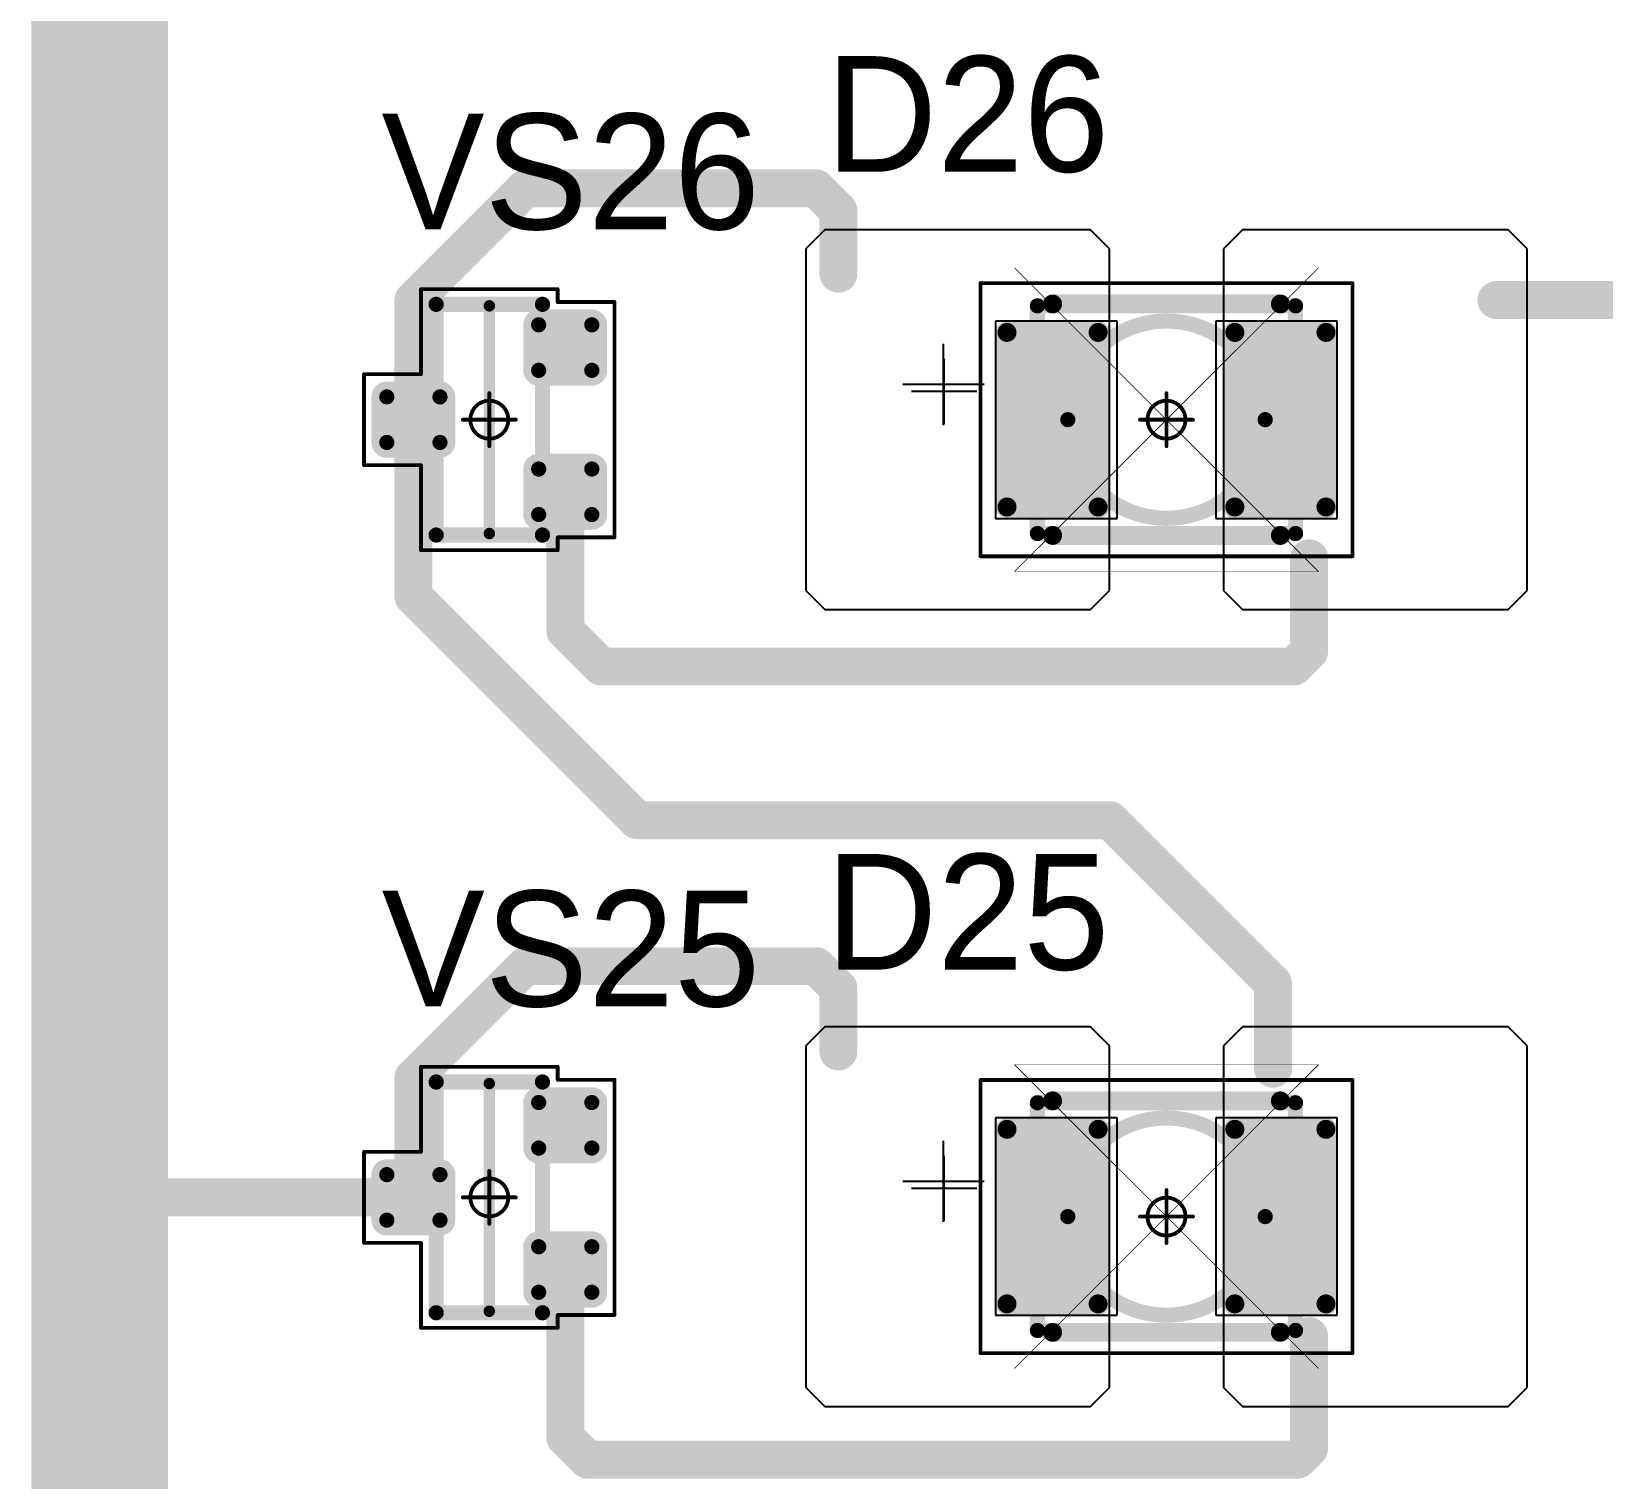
# Model space of a CAD drawing. Header units: millimetres. Extents: x 0 to 395, y 0 to 190.
# Drawn here: x 102.05 to 122.74, y 63.58 to 82.64 of the extents above; entities that cross this region are included whole.
import ezdxf

# ---------------------------------------------------------------- set-up
doc = ezdxf.new("R2010")
doc.units = ezdxf.units.MM
for name, color, linetype in [('Mechanical13', 56, 'Continuous'), ('Mechanical15', 56, 'Continuous'), ('Mechanical5', 56, 'Continuous'), ('TopLayer', 1, 'Continuous'), ('TopOverlay', 2, 'Continuous'), ('TopPaste', 8, 'Continuous'), ('TopSolder', 216, 'Continuous')]:
    doc.layers.add(name, color=color, linetype=linetype)

# ---------------------------------------------------------------- blocks, each defined once
blk = doc.blocks.new('SOT23_1158')
at = {"layer": 'Mechanical13', "const_width": 0.2}
for points in [[(0.7, 1.52), (-0.7, 1.52)], [(-0.7, 1.52), (-0.7, -1.52)], [(0.7, 1.52), (0.7, -1.52)], [(0.7, -1.52), (-0.7, -1.52)]]:
    blk.add_lwpolyline(points, dxfattribs=at)
at = {"layer": 'Mechanical13', "const_width": 0.1}
for points in [[(-0.75, 1.52, 1), (-0.65, 1.52, 1)], [(-0.75, 1.52, 1), (-0.65, 1.52, 1)], [(0.65, 1.52, 1), (0.75, 1.52, 1)], [(0.65, 1.52, 1), (0.75, 1.52, 1)], [(-0.75, -1.52, 1), (-0.65, -1.52, 1)], [(-0.75, -1.52, 1), (-0.65, -1.52, 1)], [(0.65, -1.52, 1), (0.75, -1.52, 1)], [(0.65, -1.52, 1), (0.75, -1.52, 1)]]:
    blk.add_lwpolyline(points, format="xyb", close=True, dxfattribs=at)
at = {"layer": 'Mechanical15', "const_width": 0.05}
for points in [[(-0.9, 1.72), (-0.9, 1.55)], [(0.9, 1.72), (-0.9, 1.72)], [(0.9, 1.72), (0.9, 0.6)], [(-1.65, 1.55), (-1.65, -1.55)], [(-0.9, 1.55), (-1.65, 1.55)], [(1.65, 0.6), (0.9, 0.6)], [(1.65, 0.6), (1.65, -0.6)], [(0, 0.35), (0, -0.35)], [(0.35, 0), (-0.35, 0)], [(1.65, -0.6), (0.9, -0.6)], [(0.9, -0.6), (0.9, -1.72)], [(-0.9, -1.55), (-1.65, -1.55)], [(-0.9, -1.55), (-0.9, -1.72)], [(0.9, -1.72), (-0.9, -1.72)]]:
    blk.add_lwpolyline(points, dxfattribs=at)
at = {"layer": 'Mechanical15'}
for points, const_width in [([(-0.913, 1.72, 1), (-0.888, 1.72, 1)], 0.025), ([(-0.913, 1.72, 1), (-0.888, 1.72, 1)], 0.025), ([(0.888, 1.72, 1), (0.913, 1.72, 1)], 0.025), ([(0.888, 1.72, 1), (0.913, 1.72, 1)], 0.025), ([(-1.662, 1.55, 1), (-1.637, 1.55, 1)], 0.025), ([(-1.662, 1.55, 1), (-1.637, 1.55, 1)], 0.025), ([(-0.913, 1.55, 1), (-0.888, 1.55, 1)], 0.025), ([(-0.913, 1.55, 1), (-0.888, 1.55, 1)], 0.025), ([(0.888, 0.6, 1), (0.913, 0.6, 1)], 0.025), ([(0.888, 0.6, 1), (0.913, 0.6, 1)], 0.025), ([(1.637, 0.6, 1), (1.662, 0.6, 1)], 0.025), ([(1.637, 0.6, 1), (1.662, 0.6, 1)], 0.025), ([(0.25, 0, 1), (-0.25, 0, 1)], 0.05), ([(-0.012, 0.35, 1), (0.012, 0.35, 1)], 0.025), ([(-0.362, 0, 1), (-0.337, 0, 1)], 0.025), ([(-0.262, 0, 1), (-0.238, 0, 1)], 0.025), ([(0.238, 0, 1), (0.262, 0, 1)], 0.025), ([(0.337, 0, 1), (0.362, 0, 1)], 0.025), ([(-0.012, -0.35, 1), (0.012, -0.35, 1)], 0.025), ([(0.888, -0.6, 1), (0.913, -0.6, 1)], 0.025), ([(0.888, -0.6, 1), (0.913, -0.6, 1)], 0.025), ([(1.637, -0.6, 1), (1.662, -0.6, 1)], 0.025), ([(1.637, -0.6, 1), (1.662, -0.6, 1)], 0.025), ([(-1.662, -1.55, 1), (-1.637, -1.55, 1)], 0.025), ([(-1.662, -1.55, 1), (-1.637, -1.55, 1)], 0.025), ([(-0.913, -1.55, 1), (-0.888, -1.55, 1)], 0.025), ([(-0.913, -1.55, 1), (-0.888, -1.55, 1)], 0.025), ([(-0.913, -1.72, 1), (-0.888, -1.72, 1)], 0.025), ([(-0.913, -1.72, 1), (-0.888, -1.72, 1)], 0.025), ([(0.888, -1.72, 1), (0.913, -1.72, 1)], 0.025), ([(0.888, -1.72, 1), (0.913, -1.72, 1)], 0.025)]:
    blk.add_lwpolyline(points, format="xyb", close=True, dxfattribs=dict(at, const_width=const_width))
at = {"layer": 'TopLayer', "const_width": 0.1}
for points in [[(-1.4, 1.25, 1), (-1.3, 1.25, 1)], [(-0.7, 1.25, 1), (-0.6, 1.25, 1)], [(-1.4, 0.65, 1), (-1.3, 0.65, 1)], [(-0.7, 0.65, 1), (-0.6, 0.65, 1)], [(0.6, 0.3, 1), (0.7, 0.3, 1)], [(1.3, 0.3, 1), (1.4, 0.3, 1)], [(0.6, -0.3, 1), (0.7, -0.3, 1)], [(1.3, -0.3, 1), (1.4, -0.3, 1)], [(-1.4, -0.65, 1), (-1.3, -0.65, 1)], [(-0.7, -0.65, 1), (-0.6, -0.65, 1)], [(-1.4, -1.25, 1), (-1.3, -1.25, 1)], [(-0.7, -1.25, 1), (-0.6, -1.25, 1)]]:
    blk.add_lwpolyline(points, format="xyb", close=True, dxfattribs=at)
at = {"layer": 'TopLayer'}
for points in [[(-1.45, 1.25), (-1.45, 0.65), (-0.55, 1.25), (-0.55, 0.65)], [(-1.35, 1.35), (-1.35, 0.55), (-0.65, 1.35), (-0.65, 0.55)], [(0.55, 0.3), (0.55, -0.3), (1.45, 0.3), (1.45, -0.3)], [(0.65, 0.4), (0.65, -0.4), (1.35, 0.4), (1.35, -0.4)], [(-1.35, -0.55), (-1.35, -1.35), (-0.65, -0.55), (-0.65, -1.35)], [(-1.45, -0.65), (-1.45, -1.25), (-0.55, -0.65), (-0.55, -1.25)]]:
    blk.add_solid(points, dxfattribs=at)
at = {"layer": 'TopOverlay', "const_width": 0.15}
blk.add_lwpolyline([(0, 1.5), (0, -1.5)], dxfattribs=at)
at = {"layer": 'TopOverlay', "const_width": 0.075}
for points in [[(-0.038, 1.5, 1), (0.038, 1.5, 1)], [(-0.038, -1.5, 1), (0.038, -1.5, 1)]]:
    blk.add_lwpolyline(points, format="xyb", close=True, dxfattribs=at)
at = {"layer": 'TopPaste', "const_width": 0.075}
for points in [[(-1.387, 1.25, 1), (-1.313, 1.25, 1)], [(-0.687, 1.25, 1), (-0.613, 1.25, 1)], [(-1.387, 0.65, 1), (-1.313, 0.65, 1)], [(-0.687, 0.65, 1), (-0.613, 0.65, 1)], [(0.613, 0.3, 1), (0.687, 0.3, 1)], [(1.313, 0.3, 1), (1.387, 0.3, 1)], [(0.613, -0.3, 1), (0.687, -0.3, 1)], [(1.313, -0.3, 1), (1.387, -0.3, 1)], [(-1.387, -0.65, 1), (-1.313, -0.65, 1)], [(-0.687, -0.65, 1), (-0.613, -0.65, 1)], [(-1.387, -1.25, 1), (-1.313, -1.25, 1)], [(-0.687, -1.25, 1), (-0.613, -1.25, 1)]]:
    blk.add_lwpolyline(points, format="xyb", close=True, dxfattribs=at)
at = {"layer": 'TopPaste'}
for points in [[(-1.425, 1.25), (-1.425, 0.65), (-0.575, 1.25), (-0.575, 0.65)], [(-1.35, 1.325), (-1.35, 0.575), (-0.65, 1.325), (-0.65, 0.575)], [(0.575, 0.3), (0.575, -0.3), (1.425, 0.3), (1.425, -0.3)], [(0.65, 0.375), (0.65, -0.375), (1.35, 0.375), (1.35, -0.375)], [(-1.35, -0.575), (-1.35, -1.325), (-0.65, -0.575), (-0.65, -1.325)], [(-1.425, -0.65), (-1.425, -1.25), (-0.575, -0.65), (-0.575, -1.25)]]:
    blk.add_solid(points, dxfattribs=at)
at = {"layer": 'TopSolder', "const_width": 0.202}
for points in [[(-1.451, 1.25, 1), (-1.249, 1.25, 1)], [(-0.751, 1.25, 1), (-0.549, 1.25, 1)], [(-1.451, 0.65, 1), (-1.249, 0.65, 1)], [(-0.751, 0.65, 1), (-0.549, 0.65, 1)], [(0.549, 0.3, 1), (0.751, 0.3, 1)], [(1.249, 0.3, 1), (1.451, 0.3, 1)], [(0.549, -0.3, 1), (0.751, -0.3, 1)], [(1.249, -0.3, 1), (1.451, -0.3, 1)], [(-1.451, -0.65, 1), (-1.249, -0.65, 1)], [(-0.751, -0.65, 1), (-0.549, -0.65, 1)], [(-1.451, -1.25, 1), (-1.249, -1.25, 1)], [(-0.751, -1.25, 1), (-0.549, -1.25, 1)]]:
    blk.add_lwpolyline(points, format="xyb", close=True, dxfattribs=at)
at = {"layer": 'TopSolder'}
for points in [[(-1.35, 1.452), (-1.35, 0.448), (-0.65, 1.452), (-0.65, 0.448)], [(-1.552, 1.25), (-1.552, 0.65), (-0.448, 1.25), (-0.448, 0.65)], [(0.65, 0.502), (0.65, -0.502), (1.35, 0.502), (1.35, -0.502)], [(0.448, 0.3), (0.448, -0.3), (1.552, 0.3), (1.552, -0.3)], [(-1.35, -0.448), (-1.35, -1.452), (-0.65, -0.448), (-0.65, -1.452)], [(-1.552, -0.65), (-1.552, -1.25), (-0.448, -0.65), (-0.448, -1.25)]]:
    blk.add_solid(points, dxfattribs=at)
blk = doc.blocks.new('SOT23_1159')
at = {"layer": 'Mechanical13', "const_width": 0.2}
for points in [[(0.7, 1.52), (-0.7, 1.52)], [(-0.7, 1.52), (-0.7, -1.52)], [(0.7, 1.52), (0.7, -1.52)], [(0.7, -1.52), (-0.7, -1.52)]]:
    blk.add_lwpolyline(points, dxfattribs=at)
at = {"layer": 'Mechanical13', "const_width": 0.1}
for points in [[(-0.75, 1.52, 1), (-0.65, 1.52, 1)], [(-0.75, 1.52, 1), (-0.65, 1.52, 1)], [(0.65, 1.52, 1), (0.75, 1.52, 1)], [(0.65, 1.52, 1), (0.75, 1.52, 1)], [(-0.75, -1.52, 1), (-0.65, -1.52, 1)], [(-0.75, -1.52, 1), (-0.65, -1.52, 1)], [(0.65, -1.52, 1), (0.75, -1.52, 1)], [(0.65, -1.52, 1), (0.75, -1.52, 1)]]:
    blk.add_lwpolyline(points, format="xyb", close=True, dxfattribs=at)
at = {"layer": 'Mechanical15', "const_width": 0.05}
for points in [[(-0.9, 1.72), (-0.9, 1.55)], [(0.9, 1.72), (-0.9, 1.72)], [(0.9, 1.72), (0.9, 0.6)], [(-1.65, 1.55), (-1.65, -1.55)], [(-0.9, 1.55), (-1.65, 1.55)], [(1.65, 0.6), (0.9, 0.6)], [(1.65, 0.6), (1.65, -0.6)], [(0, 0.35), (0, -0.35)], [(0.35, 0), (-0.35, 0)], [(1.65, -0.6), (0.9, -0.6)], [(0.9, -0.6), (0.9, -1.72)], [(-0.9, -1.55), (-1.65, -1.55)], [(-0.9, -1.55), (-0.9, -1.72)], [(0.9, -1.72), (-0.9, -1.72)]]:
    blk.add_lwpolyline(points, dxfattribs=at)
at = {"layer": 'Mechanical15'}
for points, const_width in [([(-0.913, 1.72, 1), (-0.888, 1.72, 1)], 0.025), ([(-0.913, 1.72, 1), (-0.888, 1.72, 1)], 0.025), ([(0.888, 1.72, 1), (0.913, 1.72, 1)], 0.025), ([(0.888, 1.72, 1), (0.913, 1.72, 1)], 0.025), ([(-1.662, 1.55, 1), (-1.637, 1.55, 1)], 0.025), ([(-1.662, 1.55, 1), (-1.637, 1.55, 1)], 0.025), ([(-0.913, 1.55, 1), (-0.888, 1.55, 1)], 0.025), ([(-0.913, 1.55, 1), (-0.888, 1.55, 1)], 0.025), ([(0.888, 0.6, 1), (0.913, 0.6, 1)], 0.025), ([(0.888, 0.6, 1), (0.913, 0.6, 1)], 0.025), ([(1.637, 0.6, 1), (1.662, 0.6, 1)], 0.025), ([(1.637, 0.6, 1), (1.662, 0.6, 1)], 0.025), ([(0.25, 0, 1), (-0.25, 0, 1)], 0.05), ([(-0.012, 0.35, 1), (0.012, 0.35, 1)], 0.025), ([(-0.362, 0, 1), (-0.337, 0, 1)], 0.025), ([(-0.262, 0, 1), (-0.238, 0, 1)], 0.025), ([(0.238, 0, 1), (0.262, 0, 1)], 0.025), ([(0.337, 0, 1), (0.362, 0, 1)], 0.025), ([(-0.012, -0.35, 1), (0.012, -0.35, 1)], 0.025), ([(0.888, -0.6, 1), (0.913, -0.6, 1)], 0.025), ([(0.888, -0.6, 1), (0.913, -0.6, 1)], 0.025), ([(1.637, -0.6, 1), (1.662, -0.6, 1)], 0.025), ([(1.637, -0.6, 1), (1.662, -0.6, 1)], 0.025), ([(-1.662, -1.55, 1), (-1.637, -1.55, 1)], 0.025), ([(-1.662, -1.55, 1), (-1.637, -1.55, 1)], 0.025), ([(-0.913, -1.55, 1), (-0.888, -1.55, 1)], 0.025), ([(-0.913, -1.55, 1), (-0.888, -1.55, 1)], 0.025), ([(-0.913, -1.72, 1), (-0.888, -1.72, 1)], 0.025), ([(-0.913, -1.72, 1), (-0.888, -1.72, 1)], 0.025), ([(0.888, -1.72, 1), (0.913, -1.72, 1)], 0.025), ([(0.888, -1.72, 1), (0.913, -1.72, 1)], 0.025)]:
    blk.add_lwpolyline(points, format="xyb", close=True, dxfattribs=dict(at, const_width=const_width))
at = {"layer": 'TopLayer', "const_width": 0.1}
for points in [[(-1.4, 1.25, 1), (-1.3, 1.25, 1)], [(-0.7, 1.25, 1), (-0.6, 1.25, 1)], [(-1.4, 0.65, 1), (-1.3, 0.65, 1)], [(-0.7, 0.65, 1), (-0.6, 0.65, 1)], [(0.6, 0.3, 1), (0.7, 0.3, 1)], [(1.3, 0.3, 1), (1.4, 0.3, 1)], [(0.6, -0.3, 1), (0.7, -0.3, 1)], [(1.3, -0.3, 1), (1.4, -0.3, 1)], [(-1.4, -0.65, 1), (-1.3, -0.65, 1)], [(-0.7, -0.65, 1), (-0.6, -0.65, 1)], [(-1.4, -1.25, 1), (-1.3, -1.25, 1)], [(-0.7, -1.25, 1), (-0.6, -1.25, 1)]]:
    blk.add_lwpolyline(points, format="xyb", close=True, dxfattribs=at)
at = {"layer": 'TopLayer'}
for points in [[(-1.45, 1.25), (-1.45, 0.65), (-0.55, 1.25), (-0.55, 0.65)], [(-1.35, 1.35), (-1.35, 0.55), (-0.65, 1.35), (-0.65, 0.55)], [(0.55, 0.3), (0.55, -0.3), (1.45, 0.3), (1.45, -0.3)], [(0.65, 0.4), (0.65, -0.4), (1.35, 0.4), (1.35, -0.4)], [(-1.35, -0.55), (-1.35, -1.35), (-0.65, -0.55), (-0.65, -1.35)], [(-1.45, -0.65), (-1.45, -1.25), (-0.55, -0.65), (-0.55, -1.25)]]:
    blk.add_solid(points, dxfattribs=at)
at = {"layer": 'TopOverlay', "const_width": 0.15}
blk.add_lwpolyline([(0, 1.5), (0, -1.5)], dxfattribs=at)
at = {"layer": 'TopOverlay', "const_width": 0.075}
for points in [[(-0.038, 1.5, 1), (0.038, 1.5, 1)], [(-0.038, -1.5, 1), (0.038, -1.5, 1)]]:
    blk.add_lwpolyline(points, format="xyb", close=True, dxfattribs=at)
at = {"layer": 'TopPaste', "const_width": 0.075}
for points in [[(-1.387, 1.25, 1), (-1.313, 1.25, 1)], [(-0.687, 1.25, 1), (-0.613, 1.25, 1)], [(-1.387, 0.65, 1), (-1.313, 0.65, 1)], [(-0.687, 0.65, 1), (-0.613, 0.65, 1)], [(0.613, 0.3, 1), (0.687, 0.3, 1)], [(1.313, 0.3, 1), (1.387, 0.3, 1)], [(0.613, -0.3, 1), (0.687, -0.3, 1)], [(1.313, -0.3, 1), (1.387, -0.3, 1)], [(-1.387, -0.65, 1), (-1.313, -0.65, 1)], [(-0.687, -0.65, 1), (-0.613, -0.65, 1)], [(-1.387, -1.25, 1), (-1.313, -1.25, 1)], [(-0.687, -1.25, 1), (-0.613, -1.25, 1)]]:
    blk.add_lwpolyline(points, format="xyb", close=True, dxfattribs=at)
at = {"layer": 'TopPaste'}
for points in [[(-1.425, 1.25), (-1.425, 0.65), (-0.575, 1.25), (-0.575, 0.65)], [(-1.35, 1.325), (-1.35, 0.575), (-0.65, 1.325), (-0.65, 0.575)], [(0.575, 0.3), (0.575, -0.3), (1.425, 0.3), (1.425, -0.3)], [(0.65, 0.375), (0.65, -0.375), (1.35, 0.375), (1.35, -0.375)], [(-1.35, -0.575), (-1.35, -1.325), (-0.65, -0.575), (-0.65, -1.325)], [(-1.425, -0.65), (-1.425, -1.25), (-0.575, -0.65), (-0.575, -1.25)]]:
    blk.add_solid(points, dxfattribs=at)
at = {"layer": 'TopSolder', "const_width": 0.202}
for points in [[(-1.451, 1.25, 1), (-1.249, 1.25, 1)], [(-0.751, 1.25, 1), (-0.549, 1.25, 1)], [(-1.451, 0.65, 1), (-1.249, 0.65, 1)], [(-0.751, 0.65, 1), (-0.549, 0.65, 1)], [(0.549, 0.3, 1), (0.751, 0.3, 1)], [(1.249, 0.3, 1), (1.451, 0.3, 1)], [(0.549, -0.3, 1), (0.751, -0.3, 1)], [(1.249, -0.3, 1), (1.451, -0.3, 1)], [(-1.451, -0.65, 1), (-1.249, -0.65, 1)], [(-0.751, -0.65, 1), (-0.549, -0.65, 1)], [(-1.451, -1.25, 1), (-1.249, -1.25, 1)], [(-0.751, -1.25, 1), (-0.549, -1.25, 1)]]:
    blk.add_lwpolyline(points, format="xyb", close=True, dxfattribs=at)
at = {"layer": 'TopSolder'}
for points in [[(-1.35, 1.452), (-1.35, 0.448), (-0.65, 1.452), (-0.65, 0.448)], [(-1.552, 1.25), (-1.552, 0.65), (-0.448, 1.25), (-0.448, 0.65)], [(0.65, 0.502), (0.65, -0.502), (1.35, 0.502), (1.35, -0.502)], [(0.448, 0.3), (0.448, -0.3), (1.552, 0.3), (1.552, -0.3)], [(-1.35, -0.448), (-1.35, -1.452), (-0.65, -0.448), (-0.65, -1.452)], [(-1.552, -0.65), (-1.552, -1.25), (-0.448, -0.65), (-0.448, -1.25)]]:
    blk.add_solid(points, dxfattribs=at)
blk = doc.blocks.new('T66G_4_1306')
at = {"layer": 'Mechanical13'}
for p, q in [((2.936, 0.071), (2.936, -1)), ((2.4, -0.464), (3.471, -0.464))]:
    blk.add_line(p, q, dxfattribs=at)
at = {"layer": 'Mechanical13', "const_width": 0.2}
for points in [[(1.7, 1.5), (-1.7, 1.5)], [(-1.7, 1.5), (-1.7, -1.5)], [(1.7, 1.5), (1.7, -1.5)], [(1.7, -1.5), (-1.7, -1.5)]]:
    blk.add_lwpolyline(points, dxfattribs=at)
at = {"layer": 'Mechanical13'}
for points, const_width in [([(-1.75, 1.5, 1), (-1.65, 1.5, 1)], 0.1), ([(-1.75, 1.5, 1), (-1.65, 1.5, 1)], 0.1), ([(1.65, 1.5, 1), (1.75, 1.5, 1)], 0.1), ([(1.65, 1.5, 1), (1.75, 1.5, 1)], 0.1), ([(1.3, 0, 1), (-1.3, 0, 1)], 0.2), ([(-1.35, 0, 1), (-1.25, 0, 1)], 0.1), ([(1.25, 0, 1), (1.35, 0, 1)], 0.1), ([(-1.75, -1.5, 1), (-1.65, -1.5, 1)], 0.1), ([(-1.75, -1.5, 1), (-1.65, -1.5, 1)], 0.1), ([(1.65, -1.5, 1), (1.75, -1.5, 1)], 0.1), ([(1.65, -1.5, 1), (1.75, -1.5, 1)], 0.1)]:
    blk.add_lwpolyline(points, format="xyb", close=True, dxfattribs=dict(at, const_width=const_width))
at = {"layer": 'Mechanical15', "const_width": 0.05}
for points in [[(-2.45, 1.8), (-2.45, -1.8)], [(2.45, 1.8), (-2.45, 1.8)], [(2.45, 1.8), (2.45, -1.8)], [(0, 0.35), (0, -0.35)], [(0.35, 0), (-0.35, 0)], [(2.45, -1.8), (-2.45, -1.8)]]:
    blk.add_lwpolyline(points, dxfattribs=at)
at = {"layer": 'Mechanical15'}
for points, const_width in [([(-2.462, 1.8, 1), (-2.438, 1.8, 1)], 0.025), ([(-2.462, 1.8, 1), (-2.438, 1.8, 1)], 0.025), ([(2.438, 1.8, 1), (2.462, 1.8, 1)], 0.025), ([(2.438, 1.8, 1), (2.462, 1.8, 1)], 0.025), ([(0.25, 0, 1), (-0.25, 0, 1)], 0.05), ([(-0.012, 0.35, 1), (0.012, 0.35, 1)], 0.025), ([(-0.362, 0, 1), (-0.337, 0, 1)], 0.025), ([(-0.262, 0, 1), (-0.238, 0, 1)], 0.025), ([(0.238, 0, 1), (0.262, 0, 1)], 0.025), ([(0.337, 0, 1), (0.362, 0, 1)], 0.025), ([(-0.012, -0.35, 1), (0.012, -0.35, 1)], 0.025), ([(-2.462, -1.8, 1), (-2.438, -1.8, 1)], 0.025), ([(-2.462, -1.8, 1), (-2.438, -1.8, 1)], 0.025), ([(2.438, -1.8, 1), (2.462, -1.8, 1)], 0.025), ([(2.438, -1.8, 1), (2.462, -1.8, 1)], 0.025)]:
    blk.add_lwpolyline(points, format="xyb", close=True, dxfattribs=dict(at, const_width=const_width))
at = {"layer": 'TopLayer'}
for p, q in [((-4.5, 2.5), (-4.75, 2.25)), ((-1, 2.5), (-4.5, 2.5)), ((-0.75, 2.25), (-1, 2.5)), ((1, 2.5), (0.75, 2.25)), ((4.5, 2.5), (1, 2.5)), ((4.75, 2.25), (4.5, 2.5)), ((-4.75, 2.25), (-4.75, -2.25)), ((-0.75, -2.25), (-0.75, 2.25)), ((0.75, 2.25), (0.75, -2.25)), ((4.75, -2.25), (4.75, 2.25)), ((-4.75, -2.25), (-4.5, -2.5)), ((-1, -2.5), (-0.75, -2.25)), ((0.75, -2.25), (1, -2.5)), ((4.5, -2.5), (4.75, -2.25)), ((-4.5, -2.5), (-1, -2.5)), ((1, -2.5), (4.5, -2.5))]:
    blk.add_line(p, q, dxfattribs=at)
at = {"layer": 'TopLayer', "const_width": 0.15}
for points in [[(-2.175, 1.15, 1), (-2.025, 1.15, 1)], [(-0.975, 1.15, 1), (-0.825, 1.15, 1)], [(0.825, 1.15, 1), (0.975, 1.15, 1)], [(2.025, 1.15, 1), (2.175, 1.15, 1)], [(-2.175, -1.15, 1), (-2.025, -1.15, 1)], [(-0.975, -1.15, 1), (-0.825, -1.15, 1)], [(0.825, -1.15, 1), (0.975, -1.15, 1)], [(2.025, -1.15, 1), (2.175, -1.15, 1)]]:
    blk.add_lwpolyline(points, format="xyb", close=True, dxfattribs=at)
at = {"layer": 'TopLayer'}
for points in [[(-0.9, 1.3), (-2.1, 1.3), (-0.9, -1.3), (-2.1, -1.3)], [(2.1, 1.3), (0.9, 1.3), (2.1, -1.3), (0.9, -1.3)], [(-0.75, 1.15), (-2.25, 1.15), (-0.75, -1.15), (-2.25, -1.15)], [(2.25, 1.15), (0.75, 1.15), (2.25, -1.15), (0.75, -1.15)]]:
    blk.add_solid(points, dxfattribs=at)
at = {"layer": 'TopOverlay'}
for p, q in [((2.928, 0.057), (2.928, -0.8)), ((2.5, -0.372), (3.357, -0.372))]:
    blk.add_line(p, q, dxfattribs=at)
at = {"layer": 'TopOverlay', "const_width": 0.25}
for points in [[(1.5, 1.525), (-1.5, 1.525)], [(1.5, -1.525), (-1.5, -1.525)]]:
    blk.add_lwpolyline(points, dxfattribs=at)
at = {"layer": 'TopOverlay', "const_width": 0.125}
for points in [[(-1.562, 1.525, 1), (-1.438, 1.525, 1)], [(1.438, 1.525, 1), (1.562, 1.525, 1)], [(-1.562, -1.525, 1), (-1.438, -1.525, 1)], [(1.438, -1.525, 1), (1.562, -1.525, 1)]]:
    blk.add_lwpolyline(points, format="xyb", close=True, dxfattribs=at)
at = {"layer": 'TopPaste', "const_width": 0.125}
for points in [[(-2.163, 1.15, 1), (-2.038, 1.15, 1)], [(-0.963, 1.15, 1), (-0.838, 1.15, 1)], [(0.838, 1.15, 1), (0.963, 1.15, 1)], [(2.038, 1.15, 1), (2.163, 1.15, 1)], [(-2.163, -1.15, 1), (-2.038, -1.15, 1)], [(-0.963, -1.15, 1), (-0.838, -1.15, 1)], [(0.838, -1.15, 1), (0.963, -1.15, 1)], [(2.038, -1.15, 1), (2.163, -1.15, 1)]]:
    blk.add_lwpolyline(points, format="xyb", close=True, dxfattribs=at)
at = {"layer": 'TopPaste'}
for points in [[(-0.9, 1.275), (-2.1, 1.275), (-0.9, -1.275), (-2.1, -1.275)], [(2.1, 1.275), (0.9, 1.275), (2.1, -1.275), (0.9, -1.275)], [(-0.775, 1.15), (-2.225, 1.15), (-0.775, -1.15), (-2.225, -1.15)], [(2.225, 1.15), (0.775, 1.15), (2.225, -1.15), (0.775, -1.15)]]:
    blk.add_solid(points, dxfattribs=at)
at = {"layer": 'TopSolder'}
for p, q in [((-2.25, 1.3), (-2.25, -1.3)), ((-0.65, 1.3), (-2.25, 1.3)), ((-0.65, -1.3), (-0.65, 1.3)), ((0.65, 1.3), (0.65, -1.3)), ((2.25, 1.3), (0.65, 1.3)), ((2.25, -1.3), (2.25, 1.3)), ((-2.25, -1.3), (-0.65, -1.3)), ((0.65, -1.3), (2.25, -1.3))]:
    blk.add_line(p, q, dxfattribs=at)
blk = doc.blocks.new('T66G_4_1307')
at = {"layer": 'Mechanical13'}
for p, q in [((2.936, 0.071), (2.936, -1)), ((2.4, -0.464), (3.471, -0.464))]:
    blk.add_line(p, q, dxfattribs=at)
at = {"layer": 'Mechanical13', "const_width": 0.2}
for points in [[(1.7, 1.5), (-1.7, 1.5)], [(-1.7, 1.5), (-1.7, -1.5)], [(1.7, 1.5), (1.7, -1.5)], [(1.7, -1.5), (-1.7, -1.5)]]:
    blk.add_lwpolyline(points, dxfattribs=at)
at = {"layer": 'Mechanical13'}
for points, const_width in [([(-1.75, 1.5, 1), (-1.65, 1.5, 1)], 0.1), ([(-1.75, 1.5, 1), (-1.65, 1.5, 1)], 0.1), ([(1.65, 1.5, 1), (1.75, 1.5, 1)], 0.1), ([(1.65, 1.5, 1), (1.75, 1.5, 1)], 0.1), ([(1.3, 0, 1), (-1.3, 0, 1)], 0.2), ([(-1.35, 0, 1), (-1.25, 0, 1)], 0.1), ([(1.25, 0, 1), (1.35, 0, 1)], 0.1), ([(-1.75, -1.5, 1), (-1.65, -1.5, 1)], 0.1), ([(-1.75, -1.5, 1), (-1.65, -1.5, 1)], 0.1), ([(1.65, -1.5, 1), (1.75, -1.5, 1)], 0.1), ([(1.65, -1.5, 1), (1.75, -1.5, 1)], 0.1)]:
    blk.add_lwpolyline(points, format="xyb", close=True, dxfattribs=dict(at, const_width=const_width))
at = {"layer": 'Mechanical15', "const_width": 0.05}
for points in [[(-2.45, 1.8), (-2.45, -1.8)], [(2.45, 1.8), (-2.45, 1.8)], [(2.45, 1.8), (2.45, -1.8)], [(0, 0.35), (0, -0.35)], [(0.35, 0), (-0.35, 0)], [(2.45, -1.8), (-2.45, -1.8)]]:
    blk.add_lwpolyline(points, dxfattribs=at)
at = {"layer": 'Mechanical15'}
for points, const_width in [([(-2.462, 1.8, 1), (-2.438, 1.8, 1)], 0.025), ([(-2.462, 1.8, 1), (-2.438, 1.8, 1)], 0.025), ([(2.438, 1.8, 1), (2.462, 1.8, 1)], 0.025), ([(2.438, 1.8, 1), (2.462, 1.8, 1)], 0.025), ([(0.25, 0, 1), (-0.25, 0, 1)], 0.05), ([(-0.012, 0.35, 1), (0.012, 0.35, 1)], 0.025), ([(-0.362, 0, 1), (-0.337, 0, 1)], 0.025), ([(-0.262, 0, 1), (-0.238, 0, 1)], 0.025), ([(0.238, 0, 1), (0.262, 0, 1)], 0.025), ([(0.337, 0, 1), (0.362, 0, 1)], 0.025), ([(-0.012, -0.35, 1), (0.012, -0.35, 1)], 0.025), ([(-2.462, -1.8, 1), (-2.438, -1.8, 1)], 0.025), ([(-2.462, -1.8, 1), (-2.438, -1.8, 1)], 0.025), ([(2.438, -1.8, 1), (2.462, -1.8, 1)], 0.025), ([(2.438, -1.8, 1), (2.462, -1.8, 1)], 0.025)]:
    blk.add_lwpolyline(points, format="xyb", close=True, dxfattribs=dict(at, const_width=const_width))
at = {"layer": 'TopLayer'}
for p, q in [((-4.5, 2.5), (-4.75, 2.25)), ((-1, 2.5), (-4.5, 2.5)), ((-0.75, 2.25), (-1, 2.5)), ((1, 2.5), (0.75, 2.25)), ((4.5, 2.5), (1, 2.5)), ((4.75, 2.25), (4.5, 2.5)), ((-4.75, 2.25), (-4.75, -2.25)), ((-0.75, -2.25), (-0.75, 2.25)), ((0.75, 2.25), (0.75, -2.25)), ((4.75, -2.25), (4.75, 2.25)), ((-4.75, -2.25), (-4.5, -2.5)), ((-1, -2.5), (-0.75, -2.25)), ((0.75, -2.25), (1, -2.5)), ((4.5, -2.5), (4.75, -2.25)), ((-4.5, -2.5), (-1, -2.5)), ((1, -2.5), (4.5, -2.5))]:
    blk.add_line(p, q, dxfattribs=at)
at = {"layer": 'TopLayer', "const_width": 0.15}
for points in [[(-2.175, 1.15, 1), (-2.025, 1.15, 1)], [(-0.975, 1.15, 1), (-0.825, 1.15, 1)], [(0.825, 1.15, 1), (0.975, 1.15, 1)], [(2.025, 1.15, 1), (2.175, 1.15, 1)], [(-2.175, -1.15, 1), (-2.025, -1.15, 1)], [(-0.975, -1.15, 1), (-0.825, -1.15, 1)], [(0.825, -1.15, 1), (0.975, -1.15, 1)], [(2.025, -1.15, 1), (2.175, -1.15, 1)]]:
    blk.add_lwpolyline(points, format="xyb", close=True, dxfattribs=at)
at = {"layer": 'TopLayer'}
for points in [[(-0.9, 1.3), (-2.1, 1.3), (-0.9, -1.3), (-2.1, -1.3)], [(2.1, 1.3), (0.9, 1.3), (2.1, -1.3), (0.9, -1.3)], [(-0.75, 1.15), (-2.25, 1.15), (-0.75, -1.15), (-2.25, -1.15)], [(2.25, 1.15), (0.75, 1.15), (2.25, -1.15), (0.75, -1.15)]]:
    blk.add_solid(points, dxfattribs=at)
at = {"layer": 'TopOverlay'}
for p, q in [((2.928, 0.057), (2.928, -0.8)), ((2.5, -0.372), (3.357, -0.372))]:
    blk.add_line(p, q, dxfattribs=at)
at = {"layer": 'TopOverlay', "const_width": 0.25}
for points in [[(1.5, 1.525), (-1.5, 1.525)], [(1.5, -1.525), (-1.5, -1.525)]]:
    blk.add_lwpolyline(points, dxfattribs=at)
at = {"layer": 'TopOverlay', "const_width": 0.125}
for points in [[(-1.562, 1.525, 1), (-1.438, 1.525, 1)], [(1.438, 1.525, 1), (1.562, 1.525, 1)], [(-1.562, -1.525, 1), (-1.438, -1.525, 1)], [(1.438, -1.525, 1), (1.562, -1.525, 1)]]:
    blk.add_lwpolyline(points, format="xyb", close=True, dxfattribs=at)
at = {"layer": 'TopPaste', "const_width": 0.125}
for points in [[(-2.163, 1.15, 1), (-2.038, 1.15, 1)], [(-0.963, 1.15, 1), (-0.838, 1.15, 1)], [(0.838, 1.15, 1), (0.963, 1.15, 1)], [(2.038, 1.15, 1), (2.163, 1.15, 1)], [(-2.163, -1.15, 1), (-2.038, -1.15, 1)], [(-0.963, -1.15, 1), (-0.838, -1.15, 1)], [(0.838, -1.15, 1), (0.963, -1.15, 1)], [(2.038, -1.15, 1), (2.163, -1.15, 1)]]:
    blk.add_lwpolyline(points, format="xyb", close=True, dxfattribs=at)
at = {"layer": 'TopPaste'}
for points in [[(-0.9, 1.275), (-2.1, 1.275), (-0.9, -1.275), (-2.1, -1.275)], [(2.1, 1.275), (0.9, 1.275), (2.1, -1.275), (0.9, -1.275)], [(-0.775, 1.15), (-2.225, 1.15), (-0.775, -1.15), (-2.225, -1.15)], [(2.225, 1.15), (0.775, 1.15), (2.225, -1.15), (0.775, -1.15)]]:
    blk.add_solid(points, dxfattribs=at)
at = {"layer": 'TopSolder'}
for p, q in [((-2.25, 1.3), (-2.25, -1.3)), ((-0.65, 1.3), (-2.25, 1.3)), ((-0.65, -1.3), (-0.65, 1.3)), ((0.65, 1.3), (0.65, -1.3)), ((2.25, 1.3), (0.65, 1.3)), ((2.25, -1.3), (2.25, 1.3)), ((-2.25, -1.3), (-0.65, -1.3)), ((0.65, -1.3), (2.25, -1.3))]:
    blk.add_line(p, q, dxfattribs=at)

msp = doc.modelspace()

# ---------------------------------------------------------------- linework, layer by layer
at = {"layer": 'Mechanical5'}
for points, const_width in [([(115, 75.527), (119, 79.527)], 0.01), ([(115, 79.527), (119, 75.527)], 0.01), ([(115, 79.527), (119, 79.527)], 0.001), ([(115, 75.527), (115, 79.527)], 0.001), ([(119, 75.527), (119, 79.527)], 0.001), ([(115, 75.527), (119, 75.527)], 0.001), ([(115, 65.027), (119, 69.027)], 0.01), ([(115, 69.027), (119, 65.027)], 0.01), ([(115, 69.027), (119, 69.027)], 0.001), ([(115, 65.027), (115, 69.027)], 0.001), ([(119, 65.027), (119, 69.027)], 0.001), ([(115, 65.027), (119, 65.027)], 0.001)]:
    msp.add_lwpolyline(points, dxfattribs=dict(at, const_width=const_width))
for points, const_width in [([(114.998, 79.527, 1), (115.003, 79.527, 1)], 0.005), ([(115, 79.527, 1), (115, 79.527, 1)], 0.0005), ([(115, 79.527, 1), (115, 79.527, 1)], 0.0005), ([(118.998, 79.527, 1), (119.003, 79.527, 1)], 0.005), ([(119, 79.527, 1), (119, 79.527, 1)], 0.0005), ([(119, 79.527, 1), (119, 79.527, 1)], 0.0005), ([(114.998, 75.527, 1), (115.003, 75.527, 1)], 0.005), ([(115, 75.527, 1), (115, 75.527, 1)], 0.0005), ([(115, 75.527, 1), (115, 75.527, 1)], 0.0005), ([(118.998, 75.527, 1), (119.003, 75.527, 1)], 0.005), ([(119, 75.527, 1), (119, 75.527, 1)], 0.0005), ([(119, 75.527, 1), (119, 75.527, 1)], 0.0005), ([(114.998, 69.027, 1), (115.003, 69.027, 1)], 0.005), ([(115, 69.027, 1), (115, 69.027, 1)], 0.0005), ([(115, 69.027, 1), (115, 69.027, 1)], 0.0005), ([(118.998, 69.027, 1), (119.003, 69.027, 1)], 0.005), ([(119, 69.027, 1), (119, 69.027, 1)], 0.0005), ([(119, 69.027, 1), (119, 69.027, 1)], 0.0005), ([(114.998, 65.027, 1), (115.003, 65.027, 1)], 0.005), ([(115, 65.027, 1), (115, 65.027, 1)], 0.0005), ([(115, 65.027, 1), (115, 65.027, 1)], 0.0005), ([(118.998, 65.027, 1), (119.003, 65.027, 1)], 0.005), ([(119, 65.027, 1), (119, 65.027, 1)], 0.0005), ([(119, 65.027, 1), (119, 65.027, 1)], 0.0005)]:
    msp.add_lwpolyline(points, format="xyb", close=True, dxfattribs=dict(at, const_width=const_width))
at = {"layer": 'TopLayer'}
for points, const_width in [([(102.95, 67.35), (102.95, 88.3)], 1.8), ([(107.081, 79.102), (108.554, 80.575)], 0.5), ([(108.554, 80.575), (112.386, 80.575)], 0.5), ([(112.386, 80.575), (112.679, 80.282)], 0.5), ([(112.679, 79.45), (112.679, 80.282)], 0.5), ([(107.081, 77.527), (107.081, 79.102)], 0.5), ([(121.345, 79.103), (124.528, 79.103)], 0.5), ([(107.081, 75.198), (107.081, 77.527)], 0.5), ([(109.081, 74.748), (109.081, 76.577)], 0.5), ([(118.879, 74.477), (118.879, 75.7)], 0.5), ([(107.081, 75.198), (110.029, 72.25)], 0.5), ([(109.081, 74.748), (109.554, 74.275)], 0.5), ([(118.677, 74.275), (118.879, 74.477)], 0.5), ([(109.554, 74.275), (118.677, 74.275)], 0.5), ([(110.029, 72.25), (116.254, 72.25)], 0.5), ([(116.254, 72.25), (118.404, 70.1)], 0.5), ([(107.081, 68.854), (108.554, 70.327)], 0.5), ([(108.554, 70.327), (112.386, 70.327)], 0.5), ([(112.386, 70.327), (112.679, 70.035)], 0.5), ([(112.679, 69.202), (112.679, 70.035)], 0.5), ([(118.404, 68.975), (118.404, 70.1)], 0.5), ([(107.081, 67.28), (107.081, 68.854)], 0.5), ([(102.95, 55.525), (102.95, 67.35)], 1.8), ([(102.95, 67.35), (103.02, 67.28)], 0.5), ([(103.02, 67.28), (107.081, 67.28)], 0.5), ([(109.081, 64.118), (109.081, 66.33)], 0.5), ([(118.879, 63.977), (118.879, 65.452)], 0.5), ([(109.081, 64.118), (109.374, 63.825)], 0.5), ([(118.727, 63.825), (118.879, 63.977)], 0.5), ([(109.374, 63.825), (118.727, 63.825)], 0.5)]:
    msp.add_lwpolyline(points, dxfattribs=dict(at, const_width=const_width))
for points, const_width in [([(108.429, 80.575, 1), (108.679, 80.575, 1)], 0.25), ([(108.429, 80.575, 1), (108.679, 80.575, 1)], 0.25), ([(112.261, 80.575, 1), (112.511, 80.575, 1)], 0.25), ([(112.261, 80.575, 1), (112.511, 80.575, 1)], 0.25), ([(112.554, 80.282, 1), (112.804, 80.282, 1)], 0.25), ([(112.554, 80.282, 1), (112.804, 80.282, 1)], 0.25), ([(112.554, 79.45, 1), (112.804, 79.45, 1)], 0.25), ([(106.956, 79.102, 1), (107.206, 79.102, 1)], 0.25), ([(106.956, 79.102, 1), (107.206, 79.102, 1)], 0.25), ([(121.22, 79.103, 1), (121.47, 79.103, 1)], 0.25), ([(106.956, 77.527, 1), (107.206, 77.527, 1)], 0.25), ([(106.956, 77.527, 1), (107.206, 77.527, 1)], 0.25), ([(108.956, 76.577, 1), (109.206, 76.577, 1)], 0.25), ([(118.754, 75.7, 1), (119.004, 75.7, 1)], 0.25), ([(106.956, 75.198, 1), (107.206, 75.198, 1)], 0.25), ([(106.956, 75.198, 1), (107.206, 75.198, 1)], 0.25), ([(108.956, 74.748, 1), (109.206, 74.748, 1)], 0.25), ([(108.956, 74.748, 1), (109.206, 74.748, 1)], 0.25), ([(118.754, 74.477, 1), (119.004, 74.477, 1)], 0.25), ([(118.754, 74.477, 1), (119.004, 74.477, 1)], 0.25), ([(109.429, 74.275, 1), (109.679, 74.275, 1)], 0.25), ([(109.429, 74.275, 1), (109.679, 74.275, 1)], 0.25), ([(118.552, 74.275, 1), (118.802, 74.275, 1)], 0.25), ([(118.552, 74.275, 1), (118.802, 74.275, 1)], 0.25), ([(109.904, 72.25, 1), (110.154, 72.25, 1)], 0.25), ([(109.904, 72.25, 1), (110.154, 72.25, 1)], 0.25), ([(116.129, 72.25, 1), (116.379, 72.25, 1)], 0.25), ([(116.129, 72.25, 1), (116.379, 72.25, 1)], 0.25), ([(108.429, 70.327, 1), (108.679, 70.327, 1)], 0.25), ([(108.429, 70.327, 1), (108.679, 70.327, 1)], 0.25), ([(112.261, 70.327, 1), (112.511, 70.327, 1)], 0.25), ([(112.261, 70.327, 1), (112.511, 70.327, 1)], 0.25), ([(112.554, 70.035, 1), (112.804, 70.035, 1)], 0.25), ([(112.554, 70.035, 1), (112.804, 70.035, 1)], 0.25), ([(118.279, 70.1, 1), (118.529, 70.1, 1)], 0.25), ([(118.279, 70.1, 1), (118.529, 70.1, 1)], 0.25), ([(112.554, 69.202, 1), (112.804, 69.202, 1)], 0.25), ([(118.279, 68.975, 1), (118.529, 68.975, 1)], 0.25), ([(106.956, 68.854, 1), (107.206, 68.854, 1)], 0.25), ([(106.956, 68.854, 1), (107.206, 68.854, 1)], 0.25), ([(102.5, 67.35, 1), (103.4, 67.35, 1)], 0.9), ([(102.5, 67.35, 1), (103.4, 67.35, 1)], 0.9), ([(102.825, 67.35, 1), (103.075, 67.35, 1)], 0.25), ([(102.895, 67.28, 1), (103.145, 67.28, 1)], 0.25), ([(102.895, 67.28, 1), (103.145, 67.28, 1)], 0.25), ([(106.956, 67.28, 1), (107.206, 67.28, 1)], 0.25), ([(106.956, 67.28, 1), (107.206, 67.28, 1)], 0.25), ([(108.956, 66.33, 1), (109.206, 66.33, 1)], 0.25), ([(118.754, 65.452, 1), (119.004, 65.452, 1)], 0.25), ([(108.956, 64.118, 1), (109.206, 64.118, 1)], 0.25), ([(108.956, 64.118, 1), (109.206, 64.118, 1)], 0.25), ([(118.754, 63.977, 1), (119.004, 63.977, 1)], 0.25), ([(118.754, 63.977, 1), (119.004, 63.977, 1)], 0.25), ([(109.249, 63.825, 1), (109.499, 63.825, 1)], 0.25), ([(109.249, 63.825, 1), (109.499, 63.825, 1)], 0.25), ([(118.602, 63.825, 1), (118.852, 63.825, 1)], 0.25), ([(118.602, 63.825, 1), (118.852, 63.825, 1)], 0.25)]:
    msp.add_lwpolyline(points, format="xyb", close=True, dxfattribs=dict(at, const_width=const_width))

# ---------------------------------------------------------------- block references
at = {"rotation": 180}
for name, p in [('T66G_4_1306', (117, 77.527)), ('SOT23_1158', (108.081, 77.527)), ('T66G_4_1307', (117, 67.027)), ('SOT23_1159', (108.081, 67.28))]:
    msp.add_blockref(name, p, dxfattribs=at)

# ---------------------------------------------------------------- texts
at = {"layer": 'TopOverlay'}
for s, p in [('D26', (112.509, 80.794)), ('VS26', (106.66, 80.036)), ('D25', (112.51, 70.281)), ('VS25', (106.663, 69.797))]:
    msp.add_text(s, height=1.524, dxfattribs=at).set_placement(p)

doc.saveas('drawing.dxf')
